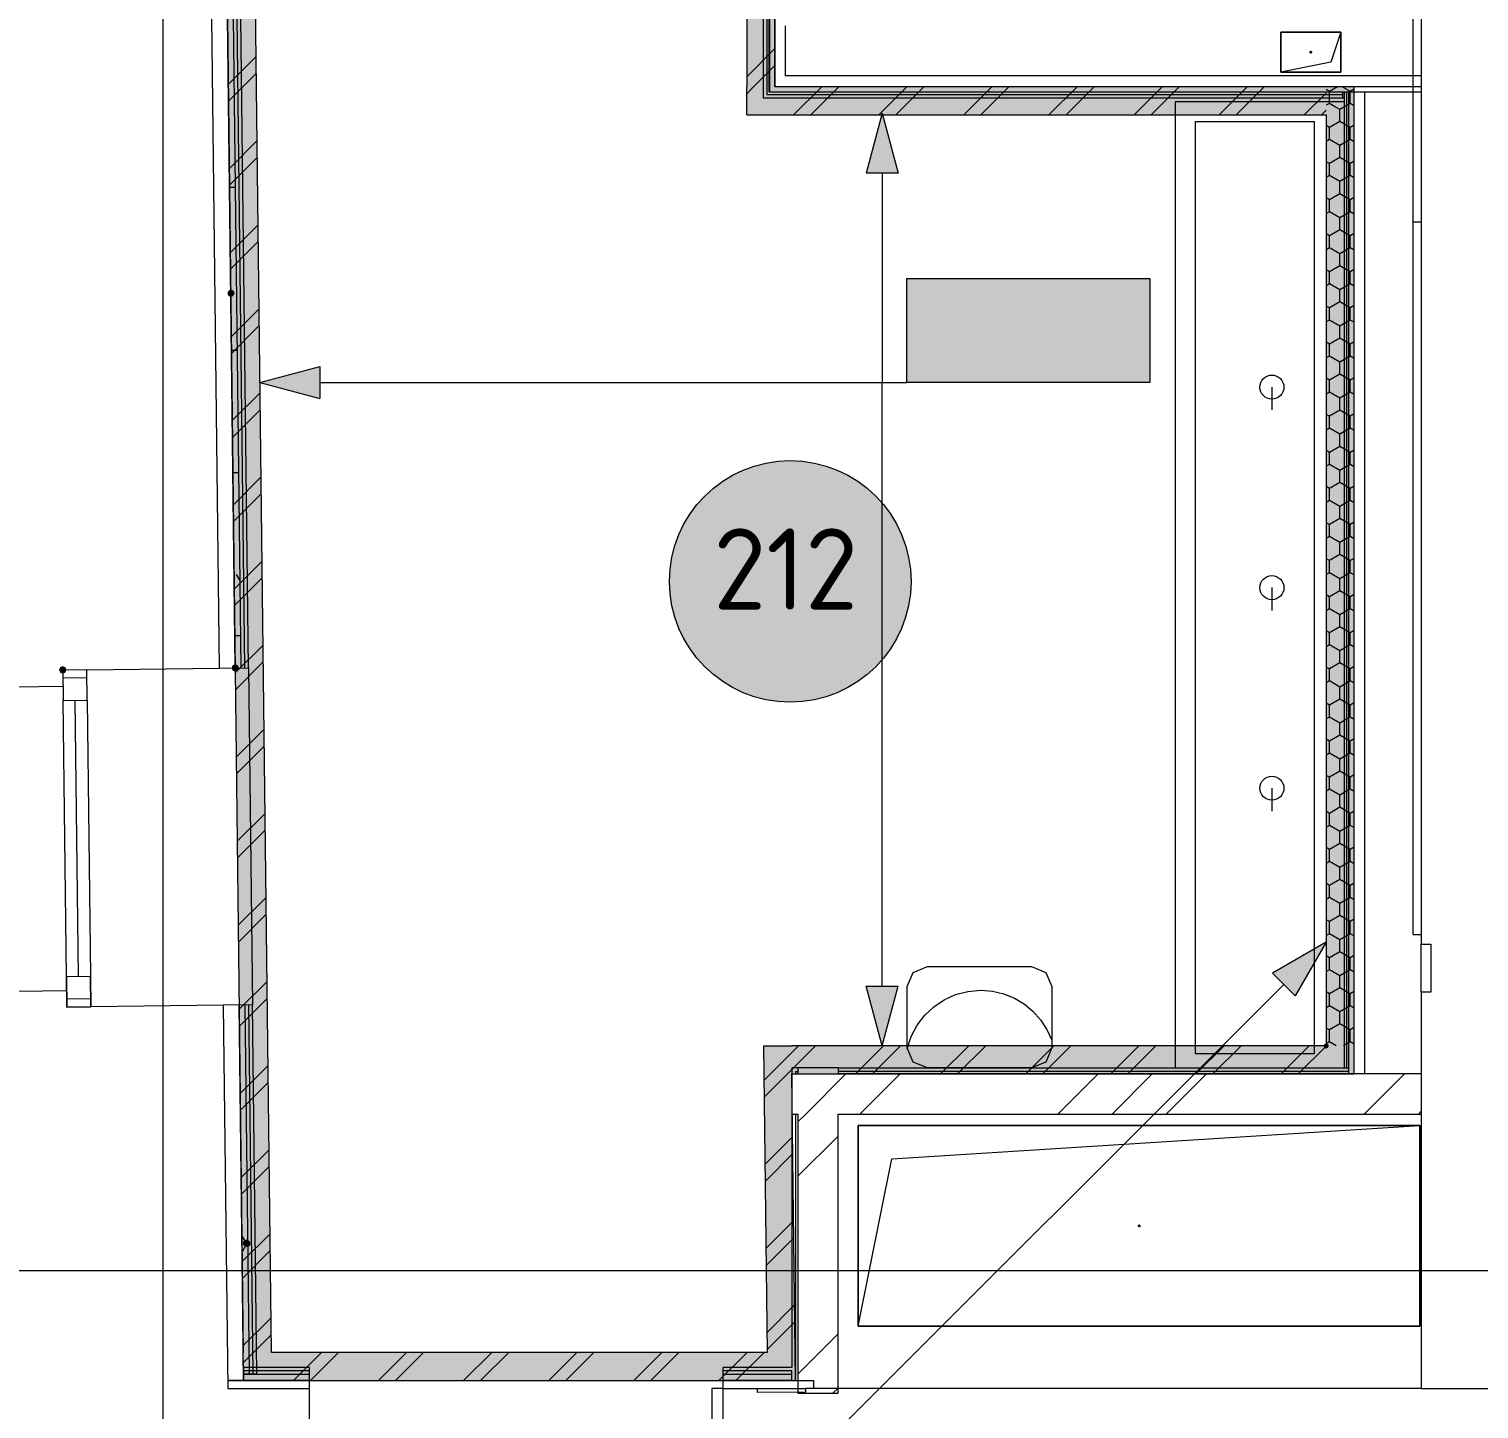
# Model space of a CAD drawing. Header units: millimetres. Extents: x 0 to 1189, y 0 to 841.
# Drawn here: x 684.83 to 720.97, y 413.92 to 448.33 of the extents above; entities that cross this region are included whole.
import ezdxf

# ---------------------------------------------------------------- set-up
doc = ezdxf.new("R2010")
doc.units = ezdxf.units.MM

msp = doc.modelspace()

# ---------------------------------------------------------------- hatches: boundary and pattern name
at = {"true_color": 0xcccccc}
h = msp.add_hatch(color=254, dxfattribs=at)
h.dxf.hatch_style = 2
h.paths.add_polyline_path([(690.872055, 415.328405), (690.172054, 415.328405), (689.388053, 481.905507), (690.088054, 481.905507)])
h = msp.add_hatch(color=254, dxfattribs=at)
h.dxf.hatch_style = 2
h.paths.add_polyline_path([(702.717074, 448.677456), (703.417075, 448.677456), (703.417075, 446.887453), (702.717074, 446.887453)])
h = msp.add_hatch(color=254, dxfattribs=at)
h.dxf.hatch_style = 2
h.paths.add_polyline_path([(703.417075, 446.887453), (702.717074, 446.187452), (702.717074, 446.887453)])
h = msp.add_hatch(color=254, dxfattribs=at)
h.dxf.hatch_style = 2
h.paths.add_polyline_path([(703.417075, 446.887453), (703.417075, 446.187452), (702.717074, 446.187452)])
h = msp.add_hatch(color=254, dxfattribs=at)
h.dxf.hatch_style = 2
h.paths.add_polyline_path([(703.417075, 446.187452), (703.417075, 446.887453), (717.157096, 446.887453), (717.157096, 446.187452)])
at = {"true_color": 0xdede87}
h = msp.add_hatch(color=41, dxfattribs=at)
h.dxf.hatch_style = 2
h.paths.add_polyline_path([(717.157096, 446.187452), (717.157096, 446.887453), (717.857097, 446.887453)])
h = msp.add_hatch(color=41, dxfattribs=at)
h.dxf.hatch_style = 2
h.paths.add_polyline_path([(717.157096, 446.187452), (717.857097, 446.887453), (717.857097, 446.187452)])
at = {"true_color": 0x0077b0}
h = msp.add_hatch(color=144, dxfattribs=at)
h.dxf.hatch_style = 2
h.paths.add_polyline_path([(706.096079, 446.226452), (706.496079, 444.73345), (705.696078, 444.73345)])
at = {"true_color": 0xdede87}
h = msp.add_hatch(color=41, dxfattribs=at)
h.dxf.hatch_style = 2
h.paths.add_polyline_path([(717.157096, 446.187452), (717.857097, 446.187452), (717.857097, 422.973417), (717.157096, 422.973417)])
at = {"true_color": 0xffffff}
h = msp.add_hatch(color=7, dxfattribs=at)
h.dxf.hatch_style = 2
h.paths.add_polyline_path([(706.70908, 442.103446), (712.769089, 442.103446), (712.769089, 439.515442), (706.70908, 439.515442)])
h = msp.add_hatch(color=7, dxfattribs=at)
h.dxf.hatch_style = 2
h.paths.add_polyline_path([(706.70908, 442.103446), (712.769089, 442.103446), (712.769089, 439.515442), (706.70908, 439.515442)])
h = msp.add_hatch(color=7, dxfattribs=at)
h.dxf.hatch_style = 2
h.paths.add_polyline_path([(706.70908, 442.103446), (712.769089, 442.103446), (712.769089, 439.515442), (706.70908, 439.515442)])
at = {"true_color": 0x0077b0}
h = msp.add_hatch(color=144, dxfattribs=at)
h.dxf.hatch_style = 2
h.paths.add_polyline_path([(707.01273, 442.121523), (708.023107, 442.121523), (708.096832, 442.09596), (708.121775, 442.019548), (708.121775, 440.202191), (708.096832, 440.127433), (708.023107, 440.103524), (707.946695, 440.127433), (707.921133, 440.202191), (707.921133, 441.918125), (707.114153, 441.918125), (707.114153, 440.202191), (707.088866, 440.127433), (707.01273, 440.103524), (706.936593, 440.127433), (706.911306, 440.202191), (706.911306, 442.019548), (706.936593, 442.09596)])
h = msp.add_hatch(color=144, dxfattribs=at)
h.dxf.hatch_style = 2
h.paths.add_polyline_path([(707.01273, 442.121523), (708.023107, 442.121523), (708.096832, 442.09596), (708.121775, 442.019548), (708.121775, 440.202191), (708.096832, 440.127433), (708.023107, 440.103524), (707.946695, 440.127433), (707.921133, 440.202191), (707.921133, 441.918125), (707.114153, 441.918125), (707.114153, 440.202191), (707.088866, 440.127433), (707.01273, 440.103524), (706.936593, 440.127433), (706.911306, 440.202191), (706.911306, 442.019548), (706.936593, 442.09596)])
h = msp.add_hatch(color=144, dxfattribs=at)
h.dxf.hatch_style = 2
h.paths.add_polyline_path([(707.01273, 442.121523), (708.023107, 442.121523), (708.096832, 442.09596), (708.121775, 442.019548), (708.121775, 440.202191), (708.096832, 440.127433), (708.023107, 440.103524), (707.946695, 440.127433), (707.921133, 440.202191), (707.921133, 441.918125), (707.114153, 441.918125), (707.114153, 440.202191), (707.088866, 440.127433), (707.01273, 440.103524), (706.936593, 440.127433), (706.911306, 440.202191), (706.911306, 442.019548), (706.936593, 442.09596)])
h = msp.add_hatch(color=144, dxfattribs=at)
h.dxf.hatch_style = 2
h.paths.add_polyline_path([(708.52661, 440.202191), (708.52661, 442.019548), (708.551897, 442.09596), (708.628034, 442.121523), (708.704171, 442.09596), (708.729458, 442.019548), (708.729458, 441.313993), (709.536437, 441.313993), (709.536437, 442.019548), (709.561999, 442.09596), (709.638412, 442.121523), (709.712137, 442.09596), (709.737079, 442.019548), (709.737079, 440.202191), (709.712137, 440.127433), (709.638412, 440.103524), (709.561999, 440.127433), (709.536437, 440.202191), (709.536437, 441.111145), (708.729458, 441.111145), (708.729458, 440.202191), (708.704171, 440.127433), (708.628034, 440.103524), (708.551897, 440.127433)])
h = msp.add_hatch(color=144, dxfattribs=at)
h.dxf.hatch_style = 2
h.paths.add_polyline_path([(708.52661, 440.202191), (708.52661, 442.019548), (708.551897, 442.09596), (708.628034, 442.121523), (708.704171, 442.09596), (708.729458, 442.019548), (708.729458, 441.313993), (709.536437, 441.313993), (709.536437, 442.019548), (709.561999, 442.09596), (709.638412, 442.121523), (709.712137, 442.09596), (709.737079, 442.019548), (709.737079, 440.202191), (709.712137, 440.127433), (709.638412, 440.103524), (709.561999, 440.127433), (709.536437, 440.202191), (709.536437, 441.111145), (708.729458, 441.111145), (708.729458, 440.202191), (708.704171, 440.127433), (708.628034, 440.103524), (708.551897, 440.127433)])
h = msp.add_hatch(color=144, dxfattribs=at)
h.dxf.hatch_style = 2
h.paths.add_polyline_path([(708.52661, 440.202191), (708.52661, 442.019548), (708.551897, 442.09596), (708.628034, 442.121523), (708.704171, 442.09596), (708.729458, 442.019548), (708.729458, 441.313993), (709.536437, 441.313993), (709.536437, 442.019548), (709.561999, 442.09596), (709.638412, 442.121523), (709.712137, 442.09596), (709.737079, 442.019548), (709.737079, 440.202191), (709.712137, 440.127433), (709.638412, 440.103524), (709.561999, 440.127433), (709.536437, 440.202191), (709.536437, 441.111145), (708.729458, 441.111145), (708.729458, 440.202191), (708.704171, 440.127433), (708.628034, 440.103524), (708.551897, 440.127433)])
h = msp.add_hatch(color=144, dxfattribs=at)
h.dxf.hatch_style = 2
h.paths.add_polyline_path([(712.061661, 442.121523), (712.162094, 442.112488), (712.255345, 442.085212), (712.340637, 442.039435), (712.417195, 441.9749), (712.482161, 441.896817), (712.528885, 441.811189), (712.557109, 441.717706), (712.566574, 441.616059), (712.543423, 441.471847), (712.47397, 441.325568), (711.83897, 440.304166), (712.465151, 440.304166), (712.541287, 440.278604), (712.566574, 440.202191), (712.541287, 440.127433), (712.465151, 440.103524), (711.658172, 440.103524), (711.582035, 440.127433), (711.556748, 440.202191), (711.573285, 440.261723), (712.313015, 441.449592), (712.35098, 441.531998), (712.363727, 441.616059), (712.34223, 441.732985), (712.276084, 441.830481), (712.178588, 441.896627), (712.061661, 441.918125), (711.976964, 441.902294), (711.896297, 441.854735), (711.819351, 441.775343), (711.745815, 441.664014), (711.709435, 441.628461), (711.658172, 441.616059), (711.582035, 441.641621), (711.556748, 441.718033), (711.565016, 441.75717), (711.667112, 441.916652), (711.783573, 442.030504), (711.914917, 442.098777)])
h = msp.add_hatch(color=144, dxfattribs=at)
h.dxf.hatch_style = 2
h.paths.add_polyline_path([(712.061661, 442.121523), (712.162094, 442.112488), (712.255345, 442.085212), (712.340637, 442.039435), (712.417195, 441.9749), (712.482161, 441.896817), (712.528885, 441.811189), (712.557109, 441.717706), (712.566574, 441.616059), (712.543423, 441.471847), (712.47397, 441.325568), (711.83897, 440.304166), (712.465151, 440.304166), (712.541287, 440.278604), (712.566574, 440.202191), (712.541287, 440.127433), (712.465151, 440.103524), (711.658172, 440.103524), (711.582035, 440.127433), (711.556748, 440.202191), (711.573285, 440.261723), (712.313015, 441.449592), (712.35098, 441.531998), (712.363727, 441.616059), (712.34223, 441.732985), (712.276084, 441.830481), (712.178588, 441.896627), (712.061661, 441.918125), (711.976964, 441.902294), (711.896297, 441.854735), (711.819351, 441.775343), (711.745815, 441.664014), (711.709435, 441.628461), (711.658172, 441.616059), (711.582035, 441.641621), (711.556748, 441.718033), (711.565016, 441.75717), (711.667112, 441.916652), (711.783573, 442.030504), (711.914917, 442.098777)])
h = msp.add_hatch(color=144, dxfattribs=at)
h.dxf.hatch_style = 2
h.paths.add_polyline_path([(712.061661, 442.121523), (712.162094, 442.112488), (712.255345, 442.085212), (712.340637, 442.039435), (712.417195, 441.9749), (712.482161, 441.896817), (712.528885, 441.811189), (712.557109, 441.717706), (712.566574, 441.616059), (712.543423, 441.471847), (712.47397, 441.325568), (711.83897, 440.304166), (712.465151, 440.304166), (712.541287, 440.278604), (712.566574, 440.202191), (712.541287, 440.127433), (712.465151, 440.103524), (711.658172, 440.103524), (711.582035, 440.127433), (711.556748, 440.202191), (711.573285, 440.261723), (712.313015, 441.449592), (712.35098, 441.531998), (712.363727, 441.616059), (712.34223, 441.732985), (712.276084, 441.830481), (712.178588, 441.896627), (712.061661, 441.918125), (711.976964, 441.902294), (711.896297, 441.854735), (711.819351, 441.775343), (711.745815, 441.664014), (711.709435, 441.628461), (711.658172, 441.616059), (711.582035, 441.641621), (711.556748, 441.718033), (711.565016, 441.75717), (711.667112, 441.916652), (711.783573, 442.030504), (711.914917, 442.098777)])
h = msp.add_hatch(color=7)
h.dxf.hatch_style = 2
h.paths.add_polyline_path([(689.946617, 441.70702), (689.945677, 441.775855), (689.896479, 441.824009), (689.827644, 441.823069), (689.779491, 441.773871), (689.778431, 441.700036), (689.827629, 441.651883), (689.896464, 441.652823)])
h = msp.add_hatch(color=144, dxfattribs=at)
h.dxf.hatch_style = 2
h.paths.add_polyline_path([(711.050318, 440.605681), (710.243338, 440.605681), (710.167202, 440.631244), (710.141915, 440.707656), (710.167202, 440.783792), (710.243338, 440.809079), (711.050318, 440.809079), (711.126454, 440.783792), (711.151741, 440.707656), (711.126454, 440.631244)])
h = msp.add_hatch(color=144, dxfattribs=at)
h.dxf.hatch_style = 2
h.paths.add_polyline_path([(711.050318, 440.605681), (710.243338, 440.605681), (710.167202, 440.631244), (710.141915, 440.707656), (710.167202, 440.783792), (710.243338, 440.809079), (711.050318, 440.809079), (711.126454, 440.783792), (711.151741, 440.707656), (711.126454, 440.631244)])
h = msp.add_hatch(color=144, dxfattribs=at)
h.dxf.hatch_style = 2
h.paths.add_polyline_path([(711.050318, 440.605681), (710.243338, 440.605681), (710.167202, 440.631244), (710.141915, 440.707656), (710.167202, 440.783792), (710.243338, 440.809079), (711.050318, 440.809079), (711.126454, 440.783792), (711.151741, 440.707656), (711.126454, 440.631244)])
h = msp.add_hatch(color=144, dxfattribs=at)
h.dxf.hatch_style = 2
h.paths.add_polyline_path([(690.587055, 439.515442), (692.080057, 439.915443), (692.080057, 439.115442)])
at = {"true_color": 0xffffff}
h = msp.add_hatch(color=7, dxfattribs=at)
edge = h.paths.add_edge_path()
edge.add_arc((703.803075, 434.553935), 3.011755, 0, 360)
h = msp.add_hatch(color=7)
h.dxf.hatch_style = 2
h.paths.add_polyline_path([(685.761048, 432.352431), (685.73461, 432.415994), (685.671048, 432.442431), (685.607485, 432.415994), (685.581047, 432.352431), (685.581047, 432.342431), (685.607485, 432.278869), (685.671048, 432.252431), (685.73461, 432.278869), (685.761048, 432.342431)])
h = msp.add_hatch(color=7)
h.dxf.hatch_style = 2
h.paths.add_polyline_path([(689.881054, 432.392431), (689.907492, 432.328869), (689.971054, 432.302431), (690.034617, 432.328869), (690.061054, 432.392431), (690.061054, 432.402431), (690.034617, 432.465994), (689.971054, 432.492431), (689.907492, 432.465994), (689.881054, 432.402431)])
at = {"true_color": 0x0077b0}
h = msp.add_hatch(color=144, dxfattribs=at)
h.dxf.hatch_style = 2
h.paths.add_polyline_path([(717.157096, 425.560421), (716.384094, 424.221419), (715.819094, 424.78742)])
h = msp.add_hatch(color=144, dxfattribs=at)
h.dxf.hatch_style = 2
h.paths.add_polyline_path([(706.096079, 422.973417), (705.696078, 424.466419), (706.496079, 424.466419)])
at = {"true_color": 0xcccccc}
h = msp.add_hatch(color=254, dxfattribs=at)
h.dxf.hatch_style = 2
h.paths.add_polyline_path([(703.136074, 422.973417), (703.836075, 422.973417), (703.844075, 422.273416)])
h = msp.add_hatch(color=254, dxfattribs=at)
h.dxf.hatch_style = 2
h.paths.add_polyline_path([(703.844075, 422.273416), (703.144074, 422.273416), (703.136074, 422.973417)])
h = msp.add_hatch(color=254, dxfattribs=at)
h.dxf.hatch_style = 2
h.paths.add_polyline_path([(717.157096, 422.973417), (717.157096, 422.273416), (703.844075, 422.273416), (703.836075, 422.973417)])
h = msp.add_hatch(color=7)
h.dxf.hatch_style = 2
h.paths.add_polyline_path([(717.111134, 423.016379), (717.092174, 422.970417), (717.111134, 422.924455), (717.157096, 422.905496), (717.203058, 422.924455), (717.224017, 422.972417), (717.205058, 423.018379), (717.159096, 423.037338)])
h = msp.add_hatch(color=7)
h.dxf.hatch_style = 2
h.paths.add_polyline_path([(717.113134, 423.018379), (717.094174, 422.972417), (717.113134, 422.926455), (717.159096, 422.907496), (717.205058, 422.926455), (717.225017, 422.973417), (717.206058, 423.019379), (717.160096, 423.038338)])
h = msp.add_hatch(color=254, dxfattribs=at)
h.dxf.hatch_style = 2
h.paths.add_polyline_path([(717.157096, 422.973417), (717.857097, 422.973417), (717.857097, 422.273416)])
h = msp.add_hatch(color=254, dxfattribs=at)
h.dxf.hatch_style = 2
h.paths.add_polyline_path([(717.157096, 422.273416), (717.157096, 422.973417), (717.857097, 422.273416)])
h = msp.add_hatch(color=254, dxfattribs=at)
h.dxf.hatch_style = 2
h.paths.add_polyline_path([(703.844075, 422.273416), (703.926075, 415.328405), (703.226074, 415.328405), (703.144074, 422.273416)])
h = msp.add_hatch(color=7)
h.dxf.hatch_style = 2
h.paths.add_polyline_path([(690.247055, 418.14541), (690.183492, 418.118972), (690.157054, 418.055409), (690.183492, 417.991847), (690.247055, 417.965409), (690.310617, 417.991847), (690.337055, 418.055409), (690.310617, 418.118972)])
h = msp.add_hatch(color=7)
h.dxf.hatch_style = 2
h.paths.add_polyline_path([(690.262055, 418.13641), (690.198492, 418.109972), (690.172054, 418.046409), (690.198492, 417.982847), (690.262055, 417.956409), (690.325617, 417.982847), (690.352055, 418.046409), (690.325617, 418.109972)])
h = msp.add_hatch(color=254, dxfattribs=at)
h.dxf.hatch_style = 2
h.paths.add_polyline_path([(690.872055, 415.328405), (690.188054, 414.636404), (690.172054, 415.328405)])
h = msp.add_hatch(color=254, dxfattribs=at)
h.dxf.hatch_style = 2
h.paths.add_polyline_path([(690.872055, 415.328405), (690.880056, 414.628404), (690.180054, 414.628404)])
h = msp.add_hatch(color=254, dxfattribs=at)
h.dxf.hatch_style = 2
h.paths.add_polyline_path([(703.226074, 415.328405), (703.234074, 414.628404), (690.880056, 414.628404), (690.872055, 415.328405)])
h = msp.add_hatch(color=254, dxfattribs=at)
h.dxf.hatch_style = 2
h.paths.add_polyline_path([(703.926075, 415.328405), (703.934075, 414.628404), (703.226074, 415.328405)])
h = msp.add_hatch(color=254, dxfattribs=at)
h.dxf.hatch_style = 2
h.paths.add_polyline_path([(703.934075, 414.628404), (703.234074, 414.628404), (703.226074, 415.328405)])

# ---------------------------------------------------------------- linework, layer by layer
at = {"color": 7, "lineweight": 0}
for points in [[(688.906052, 488.834518), (689.571054, 432.387431)], [(719.327099, 425.753421), (719.327099, 488.834518)], [(719.527099, 488.834518), (719.527099, 425.511421)], [(688.173051, 234.186128), (688.173051, 486.529514)], [(689.971054, 432.402431), (689.380053, 482.513508)], [(690.121054, 432.394431), (689.530053, 482.514508)], [(690.211054, 432.395431), (689.620054, 482.515508)], [(690.301055, 432.396431), (689.711054, 482.455508)], [(689.388053, 481.905507), (690.172054, 415.328405)], [(690.872055, 415.328405), (690.088054, 481.905507)], [(702.717074, 449.377457), (702.717074, 446.887453)], [(703.127074, 448.907457), (703.127074, 446.607453)], [(703.217074, 448.817456), (703.217074, 446.697453)], [(703.277074, 446.757453), (703.277074, 448.757456)], [(703.287074, 448.807456), (703.287074, 446.757453)], [(703.417075, 448.677456), (703.417075, 446.887453)], [(703.417075, 446.887453), (703.417075, 448.677456)], [(703.687075, 447.157454), (703.687075, 448.407456)], [(716.027094, 447.247454), (716.027094, 448.247456)], [(716.027094, 448.247456), (717.527096, 448.247456)], [(717.527096, 448.247456), (716.027094, 448.247456)], [(716.027094, 448.247456), (716.027094, 447.247454)], [(717.527096, 448.247456), (717.277096, 447.497454)], [(717.527096, 448.247456), (717.527096, 447.247454)], [(717.527096, 447.247454), (717.527096, 448.247456)], [(702.717074, 447.138454), (703.417075, 447.838455)], [(716.752095, 447.747455), (716.777095, 447.772455), (716.802095, 447.747455)], [(716.752095, 447.747455), (716.765095, 447.768455)], [(716.777095, 447.772455), (716.801095, 447.753455)], [(689.799054, 446.948454), (690.491055, 447.640455)], [(702.890074, 446.887453), (703.417075, 447.414454)], [(717.277096, 447.497454), (716.027094, 447.247454)], [(716.802095, 447.747455), (716.777095, 447.722455), (716.752095, 447.747455)], [(716.801095, 447.740455), (716.777095, 447.722455), (716.765095, 447.725455)], [(689.804054, 446.529453), (690.496055, 447.221454)], [(719.527099, 447.157454), (703.687075, 447.157454)], [(717.527096, 447.247454), (716.027094, 447.247454)], [(716.027094, 447.247454), (717.527096, 447.247454)], [(702.717074, 446.714453), (702.890074, 446.887453)], [(702.717074, 446.187452), (702.717074, 446.887453)], [(703.217074, 446.697453), (717.577096, 446.697453)], [(703.277074, 446.757453), (719.527099, 446.757453)], [(719.527099, 446.887453), (703.417075, 446.887453)], [(717.157096, 446.887453), (703.417075, 446.887453)], [(703.887075, 446.187452), (704.587076, 446.887453)], [(704.312076, 446.187452), (705.012077, 446.887453)], [(706.009079, 446.187452), (706.70908, 446.887453)], [(706.433079, 446.187452), (707.13308, 446.887453)], [(708.130082, 446.187452), (708.830083, 446.887453)], [(708.554083, 446.187452), (709.254084, 446.887453)], [(710.251085, 446.187452), (710.951086, 446.887453)], [(710.676086, 446.187452), (711.376087, 446.887453)], [(712.373088, 446.187452), (713.073089, 446.887453)], [(712.797089, 446.187452), (713.49709, 446.887453)], [(714.494092, 446.187452), (715.194093, 446.887453)], [(714.918092, 446.187452), (715.618093, 446.887453)], [(716.615095, 446.187452), (717.157096, 446.729453)], [(717.857097, 446.887453), (717.157096, 446.887453)], [(717.239096, 446.771453), (717.157096, 446.818453)], [(717.439096, 446.887453), (717.239096, 446.771453)], [(717.239096, 446.471453), (717.239096, 446.771453)], [(717.748097, 446.777453), (717.558096, 446.887453)], [(717.577096, 446.607453), (717.577096, 446.757453)], [(717.607096, 446.757453), (717.607096, 422.423416)], [(717.667096, 446.757453), (717.667096, 422.423416)], [(717.727097, 422.273416), (717.727097, 446.757453)], [(717.758097, 446.771453), (717.748097, 446.777453)], [(717.857097, 446.829453), (717.758097, 446.771453)], [(717.758097, 446.471453), (717.758097, 446.771453)], [(717.857097, 422.973417), (717.857097, 446.887453)], [(717.857097, 422.273416), (717.857097, 446.757453)], [(718.127097, 422.273416), (718.127097, 446.757453)], [(703.127074, 446.607453), (717.577096, 446.607453)], [(713.40709, 422.423416), (713.40709, 446.523453)], [(713.40709, 446.523453), (717.607096, 446.523453)], [(717.239096, 446.471453), (717.157096, 446.424453)], [(717.367096, 446.397453), (717.239096, 446.471453)], [(717.498096, 446.321453), (717.367096, 446.397453)], [(717.758097, 446.471453), (717.498096, 446.321453)], [(717.498096, 446.187452), (717.498096, 446.321453)], [(717.577096, 446.607453), (717.607096, 446.607453)], [(717.857097, 446.414453), (717.758097, 446.471453)], [(702.717074, 446.187452), (717.157096, 446.187452)], [(713.907091, 422.773417), (713.907091, 446.023452)], [(713.907091, 446.023452), (716.857095, 446.023452)], [(716.857095, 446.023452), (716.857095, 422.773417)], [(717.040095, 446.187452), (717.157096, 446.305453)], [(717.157096, 446.187452), (717.157096, 422.973417)], [(717.498096, 446.021452), (717.239096, 445.871452)], [(717.498096, 446.021452), (717.498096, 446.187452)], [(717.758097, 445.871452), (717.498096, 446.021452)], [(717.239096, 445.871452), (717.157096, 445.918452)], [(717.239096, 445.571451), (717.239096, 445.871452)], [(717.857097, 445.929452), (717.758097, 445.871452)], [(717.758097, 445.571451), (717.758097, 445.871452)], [(689.824054, 444.85245), (690.516055, 445.544451)], [(717.239096, 445.571451), (717.157096, 445.524451)], [(717.498096, 445.421451), (717.239096, 445.571451)], [(717.758097, 445.571451), (717.498096, 445.421451)], [(717.498096, 445.121451), (717.498096, 445.421451)], [(717.857097, 445.514451), (717.758097, 445.571451)], [(689.829054, 444.43245), (690.521055, 445.124451)], [(717.239096, 444.971451), (717.157096, 445.018451)], [(717.498096, 445.121451), (717.239096, 444.971451)], [(717.239096, 444.67145), (717.239096, 444.971451)], [(717.758097, 444.971451), (717.498096, 445.121451)], [(717.857097, 445.029451), (717.758097, 444.971451)], [(717.758097, 444.67145), (717.758097, 444.971451)], [(717.239096, 444.67145), (717.157096, 444.62445)], [(717.498096, 444.52145), (717.239096, 444.67145)], [(717.758097, 444.67145), (717.498096, 444.52145)], [(717.498096, 444.221449), (717.498096, 444.52145)], [(717.857097, 444.61445), (717.758097, 444.67145)], [(689.830054, 444.38545), (689.980054, 444.38545)], [(717.498096, 444.221449), (717.239096, 444.071449)], [(717.758097, 444.071449), (717.498096, 444.221449)], [(717.239096, 444.071449), (717.157096, 444.118449)], [(717.239096, 443.771449), (717.239096, 444.071449)], [(717.857097, 444.129449), (717.758097, 444.071449)], [(717.758097, 443.771449), (717.758097, 444.071449)], [(689.849054, 442.755447), (690.541055, 443.447448)], [(717.239096, 443.771449), (717.157096, 443.724449)], [(717.498096, 443.621448), (717.239096, 443.771449)], [(717.758097, 443.771449), (717.498096, 443.621448)], [(717.498096, 443.321448), (717.498096, 443.621448)], [(717.857097, 443.714449), (717.758097, 443.771449)], [(719.527099, 443.507448), (719.327099, 443.507448)], [(717.239096, 443.171448), (717.157096, 443.218448)], [(717.498096, 443.321448), (717.239096, 443.171448)], [(717.239096, 442.871447), (717.239096, 443.171448)], [(717.758097, 443.171448), (717.498096, 443.321448)], [(717.857097, 443.229448), (717.758097, 443.171448)], [(717.758097, 442.871447), (717.758097, 443.171448)], [(689.854054, 442.336446), (690.546055, 443.028448)], [(717.239096, 442.871447), (717.157096, 442.824447)], [(717.498096, 442.721447), (717.239096, 442.871447)], [(717.758097, 442.871447), (717.498096, 442.721447)], [(717.498096, 442.421447), (717.498096, 442.721447)], [(717.857097, 442.814447), (717.758097, 442.871447)], [(717.498096, 442.421447), (717.239096, 442.271446)], [(717.758097, 442.271446), (717.498096, 442.421447)], [(717.239096, 442.271446), (717.157096, 442.318446)], [(717.239096, 441.971446), (717.239096, 442.271446)], [(717.857097, 442.329446), (717.758097, 442.271446)], [(717.758097, 441.971446), (717.758097, 442.271446)], [(717.239096, 441.971446), (717.157096, 441.924446)], [(717.498096, 441.821446), (717.239096, 441.971446)], [(717.758097, 441.971446), (717.498096, 441.821446)], [(717.498096, 441.521445), (717.498096, 441.821446)], [(717.857097, 441.914446), (717.758097, 441.971446)], [(689.874054, 440.659444), (690.565055, 441.350445)], [(717.239096, 441.371445), (717.157096, 441.418445)], [(717.498096, 441.521445), (717.239096, 441.371445)], [(717.239096, 441.071445), (717.239096, 441.371445)], [(717.758097, 441.371445), (717.498096, 441.521445)], [(717.857097, 441.429445), (717.758097, 441.371445)], [(717.758097, 441.071445), (717.758097, 441.371445)], [(689.878054, 440.239443), (690.570055, 440.931444)], [(717.239096, 441.071445), (717.157096, 441.024444)], [(717.498096, 440.921444), (717.239096, 441.071445)], [(717.758097, 441.071445), (717.498096, 440.921444)], [(717.498096, 440.621444), (717.498096, 440.921444)], [(717.857097, 441.014444), (717.758097, 441.071445)], [(717.498096, 440.621444), (717.239096, 440.471444)], [(717.758097, 440.471444), (717.498096, 440.621444)], [(689.878054, 440.321443), (690.028054, 440.321443)], [(717.239096, 440.471444), (717.157096, 440.518444)], [(717.239096, 440.171443), (717.157096, 440.124443)], [(717.239096, 440.171443), (717.239096, 440.471444)], [(717.498096, 440.021443), (717.239096, 440.171443)], [(717.758097, 440.171443), (717.498096, 440.021443)], [(717.857097, 440.529444), (717.758097, 440.471444)], [(717.758097, 440.171443), (717.758097, 440.471444)], [(717.857097, 440.114443), (717.758097, 440.171443)], [(717.498096, 439.721442), (717.498096, 440.021443)], [(717.239096, 439.571442), (717.157096, 439.618442)], [(717.498096, 439.721442), (717.239096, 439.571442)], [(717.239096, 439.271442), (717.239096, 439.571442)], [(717.758097, 439.571442), (717.498096, 439.721442)], [(717.857097, 439.629442), (717.758097, 439.571442)], [(717.758097, 439.271442), (717.758097, 439.571442)], [(689.898054, 438.562441), (690.590055, 439.254442)], [(715.807094, 439.398442), (715.807094, 438.828441)], [(717.239096, 439.271442), (717.157096, 439.224442)], [(717.498096, 439.121442), (717.239096, 439.271442)], [(717.758097, 439.271442), (717.498096, 439.121442)], [(717.498096, 438.821441), (717.498096, 439.121442)], [(717.857097, 439.214442), (717.758097, 439.271442)], [(689.903054, 438.14344), (690.595055, 438.835441)], [(717.498096, 438.821441), (717.239096, 438.671441)], [(717.758097, 438.671441), (717.498096, 438.821441)], [(717.857097, 438.729441), (717.758097, 438.671441)], [(717.239096, 438.671441), (717.157096, 438.718441)], [(717.239096, 438.37144), (717.157096, 438.32444)], [(717.239096, 438.37144), (717.239096, 438.671441)], [(717.498096, 438.22144), (717.239096, 438.37144)], [(717.758097, 438.37144), (717.498096, 438.22144)], [(717.758097, 438.37144), (717.758097, 438.671441)], [(717.857097, 438.31444), (717.758097, 438.37144)], [(717.498096, 437.92144), (717.498096, 438.22144)], [(717.239096, 437.77144), (717.157096, 437.81844)], [(717.498096, 437.92144), (717.239096, 437.77144)], [(717.239096, 437.471439), (717.239096, 437.77144)], [(717.758097, 437.77144), (717.498096, 437.92144)], [(717.857097, 437.82944), (717.758097, 437.77144)], [(717.758097, 437.471439), (717.758097, 437.77144)], [(700.791071, 434.554435), (700.806627, 434.862304), (700.852284, 435.161277), (700.926526, 435.449841), (701.027837, 435.726483), (701.1547, 435.989689), (701.305601, 436.237947), (701.479022, 436.469742), (701.673447, 436.683563), (701.887361, 436.877895), (702.119247, 437.051226), (702.367588, 437.202041), (702.63087, 437.328829), (702.907576, 437.430076), (703.19619, 437.504269), (703.495195, 437.549894), (703.803075, 437.565439), (704.110956, 437.549894), (704.409961, 437.504269), (704.698574, 437.430076), (704.97528, 437.328829), (705.238562, 437.202041), (705.486904, 437.051226), (705.71879, 436.877895), (705.932704, 436.683563), (706.127129, 436.469742), (706.30055, 436.237947), (706.45145, 435.989689), (706.578314, 435.726483), (706.679625, 435.449841), (706.753867, 435.161277), (706.799524, 434.862304), (706.81508, 434.554435)], [(717.239096, 437.471439), (717.157096, 437.424439)], [(717.498096, 437.321439), (717.239096, 437.471439)], [(717.758097, 437.471439), (717.498096, 437.321439)], [(717.498096, 437.021438), (717.498096, 437.321439)], [(717.857097, 437.414439), (717.758097, 437.471439)], [(689.913054, 437.273439), (690.063054, 437.273439)], [(689.923054, 436.465438), (690.615055, 437.157439)], [(717.239096, 436.871438), (717.157096, 436.918438)], [(717.498096, 437.021438), (717.239096, 436.871438)], [(717.758097, 436.871438), (717.498096, 437.021438)], [(717.857097, 436.929438), (717.758097, 436.871438)], [(689.928054, 436.046437), (690.620055, 436.738438)], [(717.239096, 436.571438), (717.157096, 436.524438)], [(717.239096, 436.571438), (717.239096, 436.871438)], [(717.498096, 436.421437), (717.239096, 436.571438)], [(717.758097, 436.571438), (717.498096, 436.421437)], [(717.758097, 436.571438), (717.758097, 436.871438)], [(717.857097, 436.514438), (717.758097, 436.571438)], [(717.498096, 436.121437), (717.498096, 436.421437)], [(717.239096, 435.971437), (717.157096, 436.018437)], [(717.498096, 436.121437), (717.239096, 435.971437)], [(717.239096, 435.671436), (717.239096, 435.971437)], [(717.758097, 435.971437), (717.498096, 436.121437)], [(717.857097, 436.029437), (717.758097, 435.971437)], [(717.758097, 435.671436), (717.758097, 435.971437)], [(717.239096, 435.671436), (717.157096, 435.624436)], [(717.498096, 435.521436), (717.239096, 435.671436)], [(717.758097, 435.671436), (717.498096, 435.521436)], [(717.498096, 435.221436), (717.498096, 435.521436)], [(717.857097, 435.614436), (717.758097, 435.671436)], [(717.239096, 435.071435), (717.157096, 435.118435)], [(717.498096, 435.221436), (717.239096, 435.071435)], [(717.758097, 435.071435), (717.498096, 435.221436)], [(717.857097, 435.129435), (717.758097, 435.071435)], [(689.948054, 434.369434), (690.640055, 435.061435)], [(717.239096, 434.771435), (717.157096, 434.724435)], [(717.239096, 434.771435), (717.239096, 435.071435)], [(717.498096, 434.621435), (717.239096, 434.771435)], [(717.758097, 434.771435), (717.498096, 434.621435)], [(717.758097, 434.771435), (717.758097, 435.071435)], [(717.857097, 434.714435), (717.758097, 434.771435)], [(689.953054, 433.949434), (690.644055, 434.641435)], [(690.095054, 434.573435), (690.006054, 434.727435)], [(706.81508, 434.554435), (706.799524, 434.246389), (706.753867, 433.947262), (706.679625, 433.658564), (706.578314, 433.381808), (706.45145, 433.118505), (706.30055, 432.870166), (706.127129, 432.638305), (705.932704, 432.424431), (705.71879, 432.230058), (705.486904, 432.056696), (705.238562, 431.905858), (704.97528, 431.779055), (704.698574, 431.677799), (704.409961, 431.603602), (704.110956, 431.557975), (703.803075, 431.54243), (703.495195, 431.557975), (703.19619, 431.603602), (702.907576, 431.677799), (702.63087, 431.779055), (702.367588, 431.905858), (702.119247, 432.056696), (701.887361, 432.230058), (701.673447, 432.424431), (701.479022, 432.638305), (701.305601, 432.870166), (701.1547, 433.118505), (701.027837, 433.381808), (700.926526, 433.658564), (700.852284, 433.947262), (700.806627, 434.246389), (700.791071, 434.554435)], [(715.807094, 434.398434), (715.807094, 433.828433)], [(717.498096, 434.321434), (717.498096, 434.621435)], [(717.239096, 434.171434), (717.157096, 434.218434)], [(717.498096, 434.321434), (717.239096, 434.171434)], [(717.239096, 433.871434), (717.239096, 434.171434)], [(717.758097, 434.171434), (717.498096, 434.321434)], [(717.857097, 434.229434), (717.758097, 434.171434)], [(717.758097, 433.871434), (717.758097, 434.171434)], [(717.239096, 433.871434), (717.157096, 433.824433)], [(717.498096, 433.721433), (717.239096, 433.871434)], [(717.758097, 433.871434), (717.498096, 433.721433)], [(717.498096, 433.421433), (717.498096, 433.721433)], [(717.857097, 433.814433), (717.758097, 433.871434)], [(717.239096, 433.271433), (717.157096, 433.318433)], [(717.498096, 433.421433), (717.239096, 433.271433)], [(717.758097, 433.271433), (717.498096, 433.421433)], [(717.857097, 433.329433), (717.758097, 433.271433)], [(689.961054, 433.209433), (690.093054, 433.209433)], [(689.972054, 432.272431), (690.664055, 432.964432)], [(717.239096, 432.971432), (717.157096, 432.924432)], [(717.239096, 432.971432), (717.239096, 433.271433)], [(717.498096, 432.821432), (717.239096, 432.971432)], [(717.758097, 432.971432), (717.498096, 432.821432)], [(717.758097, 432.971432), (717.758097, 433.271433)], [(717.857097, 432.914432), (717.758097, 432.971432)], [(717.498096, 432.521431), (717.498096, 432.821432)], [(686.271048, 432.349431), (685.671048, 432.342431)], [(686.271048, 432.349431), (685.671048, 432.342431)], [(685.671048, 432.342431), (685.680048, 431.58243)], [(685.671048, 432.342431), (685.680048, 431.58243)], [(686.271048, 432.349431), (689.571054, 432.387431)], [(686.280048, 431.58943), (686.271048, 432.349431)], [(686.280048, 431.58943), (686.271048, 432.349431)], [(689.571054, 432.387431), (690.301055, 432.396431)], [(689.977054, 431.85343), (690.669055, 432.545432)], [(690.301055, 432.396431), (690.400055, 423.997418)], [(717.239096, 432.371431), (717.157096, 432.418431)], [(717.498096, 432.521431), (717.239096, 432.371431)], [(717.239096, 432.071431), (717.239096, 432.371431)], [(717.758097, 432.371431), (717.498096, 432.521431)], [(717.857097, 432.429431), (717.758097, 432.371431)], [(717.758097, 432.071431), (717.758097, 432.371431)], [(684.476046, 431.927431), (685.676048, 431.942431)], [(686.274048, 432.149431), (685.674048, 432.142431)], [(717.239096, 432.071431), (717.157096, 432.024431)], [(717.498096, 431.921431), (717.239096, 432.071431)], [(717.758097, 432.071431), (717.498096, 431.921431)], [(717.498096, 431.62143), (717.498096, 431.921431)], [(717.857097, 432.014431), (717.758097, 432.071431)], [(685.680048, 431.58243), (686.280048, 431.58943)], [(685.761048, 424.70242), (685.680048, 431.58243)], [(686.061048, 424.70642), (685.980048, 431.58543)], [(686.280048, 431.58943), (686.361049, 424.70942)], [(717.239096, 431.47143), (717.157096, 431.51843)], [(717.498096, 431.62143), (717.239096, 431.47143)], [(717.758097, 431.47143), (717.498096, 431.62143)], [(717.857097, 431.52943), (717.758097, 431.47143)], [(717.239096, 431.171429), (717.157096, 431.124429)], [(717.239096, 431.171429), (717.239096, 431.47143)], [(717.498096, 431.021429), (717.239096, 431.171429)], [(717.758097, 431.171429), (717.498096, 431.021429)], [(717.758097, 431.171429), (717.758097, 431.47143)], [(717.857097, 431.114429), (717.758097, 431.171429)], [(689.997054, 430.175428), (690.689055, 430.867429)], [(717.498096, 430.721429), (717.498096, 431.021429)], [(690.002054, 429.756427), (690.694055, 430.448428)], [(717.239096, 430.571429), (717.157096, 430.618429)], [(717.498096, 430.721429), (717.239096, 430.571429)], [(717.239096, 430.271428), (717.239096, 430.571429)], [(717.758097, 430.571429), (717.498096, 430.721429)], [(717.857097, 430.629429), (717.758097, 430.571429)], [(717.758097, 430.271428), (717.758097, 430.571429)], [(717.239096, 430.271428), (717.157096, 430.224428)], [(717.498096, 430.121428), (717.239096, 430.271428)], [(717.758097, 430.271428), (717.498096, 430.121428)], [(717.498096, 429.821427), (717.498096, 430.121428)], [(717.857097, 430.214428), (717.758097, 430.271428)], [(717.239096, 429.671427), (717.157096, 429.718427)], [(717.498096, 429.821427), (717.239096, 429.671427)], [(717.758097, 429.671427), (717.498096, 429.821427)], [(717.857097, 429.729427), (717.758097, 429.671427)], [(715.807094, 429.398427), (715.807094, 428.828426)], [(717.239096, 429.371427), (717.157096, 429.324427)], [(717.239096, 429.371427), (717.239096, 429.671427)], [(717.498096, 429.221426), (717.239096, 429.371427)], [(717.758097, 429.371427), (717.498096, 429.221426)], [(717.758097, 429.371427), (717.758097, 429.671427)], [(717.857097, 429.314427), (717.758097, 429.371427)], [(717.498096, 428.921426), (717.498096, 429.221426)], [(690.022054, 428.079425), (690.714055, 428.771426)], [(717.239096, 428.771426), (717.157096, 428.818426)], [(717.498096, 428.921426), (717.239096, 428.771426)], [(717.239096, 428.471425), (717.239096, 428.771426)], [(717.758097, 428.771426), (717.498096, 428.921426)], [(717.857097, 428.829426), (717.758097, 428.771426)], [(717.758097, 428.471425), (717.758097, 428.771426)], [(690.027054, 427.660424), (690.719055, 428.351425)], [(717.239096, 428.471425), (717.157096, 428.424425)], [(717.498096, 428.321425), (717.239096, 428.471425)], [(717.758097, 428.471425), (717.498096, 428.321425)], [(717.498096, 428.021425), (717.498096, 428.321425)], [(717.857097, 428.414425), (717.758097, 428.471425)], [(717.239096, 427.871424), (717.157096, 427.918424)], [(717.498096, 428.021425), (717.239096, 427.871424)], [(717.758097, 427.871424), (717.498096, 428.021425)], [(717.857097, 427.929424), (717.758097, 427.871424)], [(717.239096, 427.571424), (717.157096, 427.524424)], [(717.239096, 427.571424), (717.239096, 427.871424)], [(717.498096, 427.421424), (717.239096, 427.571424)], [(717.758097, 427.571424), (717.498096, 427.421424)], [(717.758097, 427.571424), (717.758097, 427.871424)], [(717.857097, 427.514424), (717.758097, 427.571424)], [(717.498096, 427.121423), (717.498096, 427.421424)], [(717.239096, 426.971423), (717.157096, 427.018423)], [(717.498096, 427.121423), (717.239096, 426.971423)], [(717.239096, 426.671423), (717.239096, 426.971423)], [(717.758097, 426.971423), (717.498096, 427.121423)], [(717.857097, 427.029423), (717.758097, 426.971423)], [(717.758097, 426.671423), (717.758097, 426.971423)], [(690.046054, 425.982422), (690.738055, 426.674423)], [(717.239096, 426.671423), (717.157096, 426.624422)], [(717.498096, 426.521422), (717.239096, 426.671423)], [(717.758097, 426.671423), (717.498096, 426.521422)], [(717.498096, 426.221422), (717.498096, 426.521422)], [(717.857097, 426.614422), (717.758097, 426.671423)], [(690.051054, 425.563421), (690.743055, 426.255422)], [(717.239096, 426.071422), (717.157096, 426.118422)], [(717.498096, 426.221422), (717.239096, 426.071422)], [(717.758097, 426.071422), (717.498096, 426.221422)], [(717.857097, 426.129422), (717.758097, 426.071422)], [(717.239096, 425.771421), (717.157096, 425.724421)], [(717.239096, 425.771421), (717.239096, 426.071422)], [(717.498096, 425.621421), (717.239096, 425.771421)], [(717.758097, 425.771421), (717.498096, 425.621421)], [(717.758097, 425.771421), (717.758097, 426.071422)], [(717.857097, 425.714421), (717.758097, 425.771421)], [(719.327099, 425.753421), (719.527099, 425.753421)], [(717.498096, 425.32142), (717.498096, 425.621421)], [(719.527099, 425.511421), (719.7651, 425.511421)], [(719.527099, 424.311419), (719.527099, 425.511421)], [(719.7651, 425.511421), (719.7651, 424.311419)], [(717.239096, 425.17142), (717.157096, 425.21842)], [(717.498096, 425.32142), (717.239096, 425.17142)], [(717.239096, 424.87142), (717.239096, 425.17142)], [(717.758097, 425.17142), (717.498096, 425.32142)], [(717.857097, 425.22942), (717.758097, 425.17142)], [(717.758097, 424.87142), (717.758097, 425.17142)], [(685.761048, 424.70242), (686.361049, 424.70942)], [(685.770048, 423.942418), (685.761048, 424.70242)], [(685.761048, 424.70242), (685.770048, 423.942418)], [(686.361049, 424.70942), (686.370049, 423.949418)], [(686.370049, 423.949418), (686.361049, 424.70942)], [(717.239096, 424.87142), (717.157096, 424.82442)], [(717.498096, 424.72142), (717.239096, 424.87142)], [(717.758097, 424.87142), (717.498096, 424.72142)], [(717.498096, 424.421419), (717.498096, 424.72142)], [(717.857097, 424.81442), (717.758097, 424.87142)], [(685.765048, 424.342419), (684.566046, 424.328419)], [(690.071054, 423.886418), (690.763055, 424.577419)], [(717.239096, 424.271419), (717.157096, 424.318419)], [(717.498096, 424.421419), (717.239096, 424.271419)], [(717.239096, 423.971418), (717.239096, 424.271419)], [(717.758097, 424.271419), (717.498096, 424.421419)], [(717.857097, 424.329419), (717.758097, 424.271419)], [(717.758097, 423.971418), (717.758097, 424.271419)], [(719.7651, 424.311419), (719.527099, 424.311419)], [(719.527099, 424.311419), (719.527099, 414.428404)], [(686.368049, 424.149419), (685.768048, 424.142419)], [(686.370049, 423.949418), (685.770048, 423.942418)], [(685.770048, 423.942418), (686.370049, 423.949418)], [(689.670054, 423.988418), (686.370049, 423.949418)], [(690.400055, 423.997418), (689.670054, 423.988418)], [(689.670054, 423.988418), (689.783054, 414.428404)], [(690.178054, 414.794404), (690.070054, 423.993418)], [(690.076054, 423.466418), (690.768055, 424.158419)], [(690.328055, 414.796404), (690.220055, 423.995418)], [(690.418055, 414.797404), (690.310055, 423.996418)], [(690.508055, 414.798404), (690.400055, 423.997418)], [(717.239096, 423.971418), (717.157096, 423.924418)], [(717.498096, 423.821418), (717.239096, 423.971418)], [(717.758097, 423.971418), (717.498096, 423.821418)], [(717.857097, 423.914418), (717.758097, 423.971418)], [(717.498096, 423.521418), (717.498096, 423.821418)], [(717.239096, 423.371418), (717.157096, 423.418418)], [(717.498096, 423.521418), (717.239096, 423.371418)], [(717.239096, 423.071417), (717.239096, 423.371418)], [(717.758097, 423.371418), (717.498096, 423.521418)], [(717.857097, 423.429418), (717.758097, 423.371418)], [(717.758097, 423.071417), (717.758097, 423.371418)], [(703.136074, 422.973417), (703.836075, 422.973417)], [(703.136074, 422.973417), (703.226074, 415.328405)], [(717.157096, 422.973417), (703.836075, 422.973417)], [(703.838075, 422.803417), (704.008076, 422.973417)], [(703.843075, 422.384416), (704.432076, 422.973417)], [(705.429078, 422.273416), (706.129079, 422.973417)], [(705.853078, 422.273416), (706.553079, 422.973417)], [(707.550081, 422.273416), (708.250082, 422.973417)], [(707.975082, 422.273416), (708.675083, 422.973417)], [(709.672084, 422.273416), (710.372085, 422.973417)], [(710.096085, 422.273416), (710.796086, 422.973417)], [(711.793087, 422.273416), (712.493089, 422.973417)], [(712.217088, 422.273416), (712.917089, 422.973417)], [(713.914091, 422.273416), (714.614092, 422.973417)], [(714.339091, 422.273416), (715.039092, 422.973417)], [(716.036094, 422.273416), (716.736095, 422.973417)], [(716.460095, 422.273416), (717.157096, 422.970417)], [(717.239096, 423.071417), (717.157096, 423.024417)], [(717.409096, 422.973417), (717.239096, 423.071417)], [(717.758097, 423.071417), (717.588096, 422.973417)], [(717.857097, 423.014417), (717.758097, 423.071417)], [(717.857097, 422.273416), (717.857097, 422.973417)], [(690.096054, 421.789415), (690.788055, 422.481416)], [(703.308074, 422.273416), (703.575075, 422.540416)], [(703.575075, 422.540416), (703.838075, 422.803417)], [(716.857095, 422.773417), (713.907091, 422.773417)], [(703.146074, 422.111416), (703.308074, 422.273416)], [(703.151074, 421.692415), (703.732075, 422.273416)], [(703.732075, 422.273416), (703.788075, 422.329416)], [(703.788075, 422.329416), (703.843075, 422.384416)], [(703.844075, 422.423416), (703.844075, 422.273416)], [(703.994076, 422.423416), (703.844075, 422.423416)], [(703.844075, 422.273416), (703.844075, 421.273414)], [(703.926075, 415.328405), (703.844075, 422.273416)], [(703.844075, 422.273416), (717.857097, 422.273416)], [(703.934075, 422.333416), (703.934075, 422.273416)], [(703.934075, 422.333416), (703.994076, 422.333416)], [(703.934075, 422.273416), (703.994076, 422.273416)], [(704.994077, 422.423416), (703.994076, 422.423416)], [(703.994076, 422.423416), (703.994076, 422.273416)], [(703.994076, 422.273416), (704.994077, 422.273416)], [(704.192076, 421.273414), (705.192077, 422.273416)], [(704.994077, 422.423416), (717.727097, 422.423416)], [(704.994077, 422.423416), (704.994077, 422.273416)], [(717.727097, 422.333416), (704.994077, 422.333416)], [(719.527099, 422.273416), (704.994077, 422.273416)], [(705.541078, 421.273414), (706.541079, 422.273416)], [(710.475085, 421.273414), (711.475087, 422.273416)], [(711.825088, 421.273414), (712.825089, 422.273416)], [(713.17409, 421.273414), (714.174091, 422.273416)], [(718.109097, 421.273414), (719.109099, 422.273416)], [(690.101054, 421.370414), (690.793055, 422.062416)], [(703.844075, 421.273414), (703.844075, 414.958405)], [(703.844075, 421.273414), (703.994076, 421.273414)], [(703.934075, 421.273414), (703.934075, 414.628404)], [(703.994076, 421.076414), (704.192076, 421.273414)], [(703.994076, 421.273414), (703.994076, 414.311404)], [(704.994077, 414.311404), (704.994077, 421.273414)], [(704.994077, 421.273414), (719.527099, 421.273414)], [(719.458099, 421.273414), (719.527099, 421.342414)], [(703.171074, 420.015412), (703.863075, 420.707413)], [(703.994076, 419.726412), (704.994077, 420.726413)], [(705.498078, 415.986406), (705.498078, 420.986414)], [(705.498078, 420.986414), (719.498099, 420.986414)], [(719.498099, 420.986414), (705.498078, 420.986414)], [(705.498078, 420.986414), (705.498078, 415.986406)], [(706.331079, 420.153413), (719.498099, 420.986414)], [(719.498099, 420.986414), (719.498099, 415.986406)], [(719.498099, 415.986406), (719.498099, 420.986414)], [(690.121054, 419.692412), (690.812055, 420.384413)], [(690.125054, 419.273411), (690.817055, 419.965412)], [(703.176074, 419.595412), (703.868075, 420.287413)], [(705.498078, 415.986406), (706.331079, 420.153413)], [(703.196074, 417.918409), (703.887075, 418.61041)], [(712.473088, 418.48641), (712.498089, 418.51141), (712.523089, 418.48641)], [(712.474089, 418.49241), (712.498089, 418.51141), (712.510089, 418.50841)], [(690.247055, 418.055409), (690.138054, 418.24441)], [(690.145054, 417.596409), (690.837055, 418.28841)], [(703.201074, 417.499409), (703.892075, 418.19141)], [(712.523089, 418.48641), (712.498089, 418.46141), (712.473088, 418.48641)], [(712.498089, 418.46141), (712.474089, 418.47941)], [(712.523089, 418.48641), (712.510089, 418.46441)], [(690.262055, 418.046409), (690.142054, 417.839409)], [(690.150054, 417.176408), (690.842055, 417.868409)], [(202.529309, 417.371408), (863.72632, 417.371408)], [(703.220074, 415.822406), (703.912075, 416.513407)], [(690.170054, 415.499405), (690.862055, 416.191407)], [(703.225074, 415.402405), (703.917075, 416.094406)], [(719.498099, 415.986406), (705.498078, 415.986406)], [(705.498078, 415.986406), (719.498099, 415.986406)], [(690.423055, 415.328405), (690.867055, 415.772406)], [(703.994076, 414.792404), (704.994077, 415.792406)], [(690.180054, 414.628404), (690.172054, 415.328405)], [(690.175054, 415.080405), (690.423055, 415.328405)], [(703.226074, 415.328405), (690.872055, 415.328405)], [(691.420056, 414.628404), (692.120057, 415.328405)], [(691.844057, 414.628404), (692.544058, 415.328405)], [(693.54106, 414.628404), (694.241061, 415.328405)], [(693.96606, 414.628404), (694.666061, 415.328405)], [(695.663063, 414.628404), (696.363064, 415.328405)], [(696.087063, 414.628404), (696.787065, 415.328405)], [(697.784066, 414.628404), (698.484067, 415.328405)], [(698.208067, 414.628404), (698.908068, 415.328405)], [(699.905069, 414.628404), (700.60507, 415.328405)], [(700.33007, 414.628404), (701.030071, 415.328405)], [(702.027073, 414.628404), (702.727074, 415.328405)], [(702.451073, 414.628404), (703.151074, 415.328405)], [(703.934075, 414.628404), (703.926075, 415.328405)], [(691.823057, 414.958405), (690.180054, 414.958405)], [(690.180054, 414.958405), (690.180054, 414.628404)], [(691.823057, 414.428404), (691.823057, 414.958405)], [(702.123073, 414.958405), (702.123073, 414.428404)], [(703.844075, 414.958405), (702.123073, 414.958405)], [(689.780054, 414.628404), (690.180054, 414.633404)], [(690.180054, 414.628404), (689.783054, 414.628404)], [(689.783054, 414.628404), (689.783054, 414.428404)], [(690.178054, 414.794404), (690.508055, 414.798404)], [(690.180054, 414.633404), (690.178054, 414.794404)], [(691.823057, 414.868405), (690.180054, 414.868405)], [(691.823057, 414.778404), (690.180054, 414.778404)], [(691.823057, 414.628404), (690.180054, 414.628404)], [(690.180054, 414.628404), (703.934075, 414.628404)], [(703.844075, 414.868405), (702.123073, 414.868405)], [(703.844075, 414.778404), (702.123073, 414.778404)], [(703.844075, 414.628404), (702.123073, 414.628404)], [(703.844075, 414.628404), (703.844075, 414.868405)], [(703.844075, 414.628404), (704.394076, 414.628404)], [(704.394076, 414.428404), (704.394076, 414.628404)], [(689.783054, 414.428404), (691.823057, 414.428404)], [(691.823057, 410.428398), (691.823057, 414.428404)], [(702.123073, 414.428404), (701.848072, 414.428404)], [(701.848072, 414.428404), (701.848072, 410.428398)], [(702.123073, 414.428404), (702.986074, 414.428404)], [(702.123073, 414.428404), (702.123073, 410.428398)], [(702.986074, 414.428404), (704.186076, 414.428404)], [(702.987074, 414.330404), (702.986074, 414.428404)], [(704.187076, 414.340404), (702.987074, 414.330404)], [(703.994076, 414.311404), (704.994077, 414.311404)], [(704.186076, 414.428404), (704.187076, 414.340404)], [(719.527099, 414.428404), (704.186076, 414.428404)], [(704.863077, 414.311404), (704.994077, 414.443404)], [(719.527099, 414.428404), (723.327105, 414.428404)]]:
    msp.add_lwpolyline(points, dxfattribs=at)
at = {"color": 144, "lineweight": 0, "true_color": 0x0077b0}
for points in [[(706.096079, 446.226452), (705.696078, 444.73345)], [(706.096079, 446.226452), (706.496079, 444.73345)], [(706.496079, 444.73345), (705.696078, 444.73345)], [(706.096079, 444.73345), (706.096079, 439.515442)], [(706.70908, 442.103446), (712.769089, 442.103446)], [(706.70908, 439.515442), (706.70908, 442.103446)], [(706.70908, 442.103446), (712.769089, 442.103446)], [(706.70908, 439.515442), (706.70908, 442.103446)], [(706.70908, 442.103446), (712.769089, 442.103446)], [(706.70908, 439.515442), (706.70908, 442.103446)], [(712.769089, 442.103446), (712.769089, 439.515442)], [(712.769089, 442.103446), (712.769089, 439.515442)], [(712.769089, 442.103446), (712.769089, 439.515442)], [(690.587055, 439.515442), (692.080057, 439.915443)], [(692.080057, 439.915443), (692.080057, 439.115442)], [(690.587055, 439.515442), (692.080057, 439.115442)], [(692.080057, 439.515442), (706.096079, 439.515442)], [(706.096079, 439.515442), (706.70908, 439.515442)], [(706.096079, 439.515442), (706.70908, 439.515442)], [(706.096079, 424.466419), (706.096079, 439.515442)], [(706.096079, 439.515442), (706.70908, 439.515442)], [(712.769089, 439.515442), (706.70908, 439.515442)], [(712.769089, 439.515442), (706.70908, 439.515442)], [(712.769089, 439.515442), (706.70908, 439.515442)], [(717.157096, 425.560421), (715.819094, 424.78742)], [(717.157096, 425.560421), (716.384094, 424.221419)], [(716.384094, 424.221419), (715.819094, 424.78742)], [(716.102094, 424.504419), (692.743058, 401.146384)], [(705.696078, 424.466419), (706.496079, 424.466419)], [(706.096079, 422.973417), (705.696078, 424.466419)], [(706.096079, 422.973417), (706.496079, 424.466419)]]:
    msp.add_lwpolyline(points, dxfattribs=at)
at = {"color": 253, "lineweight": 0, "true_color": 0x999999}
for points in [[(706.72108, 424.452419), (706.86808, 424.80542)], [(706.86808, 424.80542), (707.22108, 424.95242)], [(707.22108, 424.95242), (709.819084, 424.95242)], [(709.819084, 424.95242), (710.173085, 424.80542)], [(710.173085, 424.80542), (710.319085, 424.452419)], [(706.72108, 422.923417), (706.72108, 424.452419)], [(706.72108, 422.896417), (706.819156, 423.205132), (706.965127, 423.486449), (707.153731, 423.736125), (707.379706, 423.949918), (707.63779, 424.123587), (707.922722, 424.252888), (708.22924, 424.333579), (708.552083, 424.361419), (708.844776, 424.338519), (709.125318, 424.271778), (709.389523, 424.164139), (709.633209, 424.018543), (709.852192, 423.837932), (710.042288, 423.625246), (710.199314, 423.383427), (710.319085, 423.115417)], [(710.319085, 424.452419), (710.319085, 422.923417)], [(706.86808, 422.569416), (706.72108, 422.923417)], [(710.319085, 422.923417), (710.173085, 422.569416)], [(707.22108, 422.423416), (706.86808, 422.569416)], [(710.173085, 422.569416), (709.819084, 422.423416)], [(709.819084, 422.423416), (707.22108, 422.423416)]]:
    msp.add_lwpolyline(points, dxfattribs=at)
at = {"color": 7, "lineweight": 0}
for centre in [(715.807094, 439.398442), (715.807094, 434.398434), (715.807094, 429.398427)]:
    msp.add_circle(centre, 0.3, dxfattribs=at)

# ---------------------------------------------------------------- texts
at = {"color": 7, "insert": (701.884669, 435.875617), "char_height": 2.026853, "attachment_point": 1}
msp.add_mtext('{\\fGOSTCommon|b0|i0|c0;212}', dxfattribs=at)

doc.saveas('drawing.dxf')
